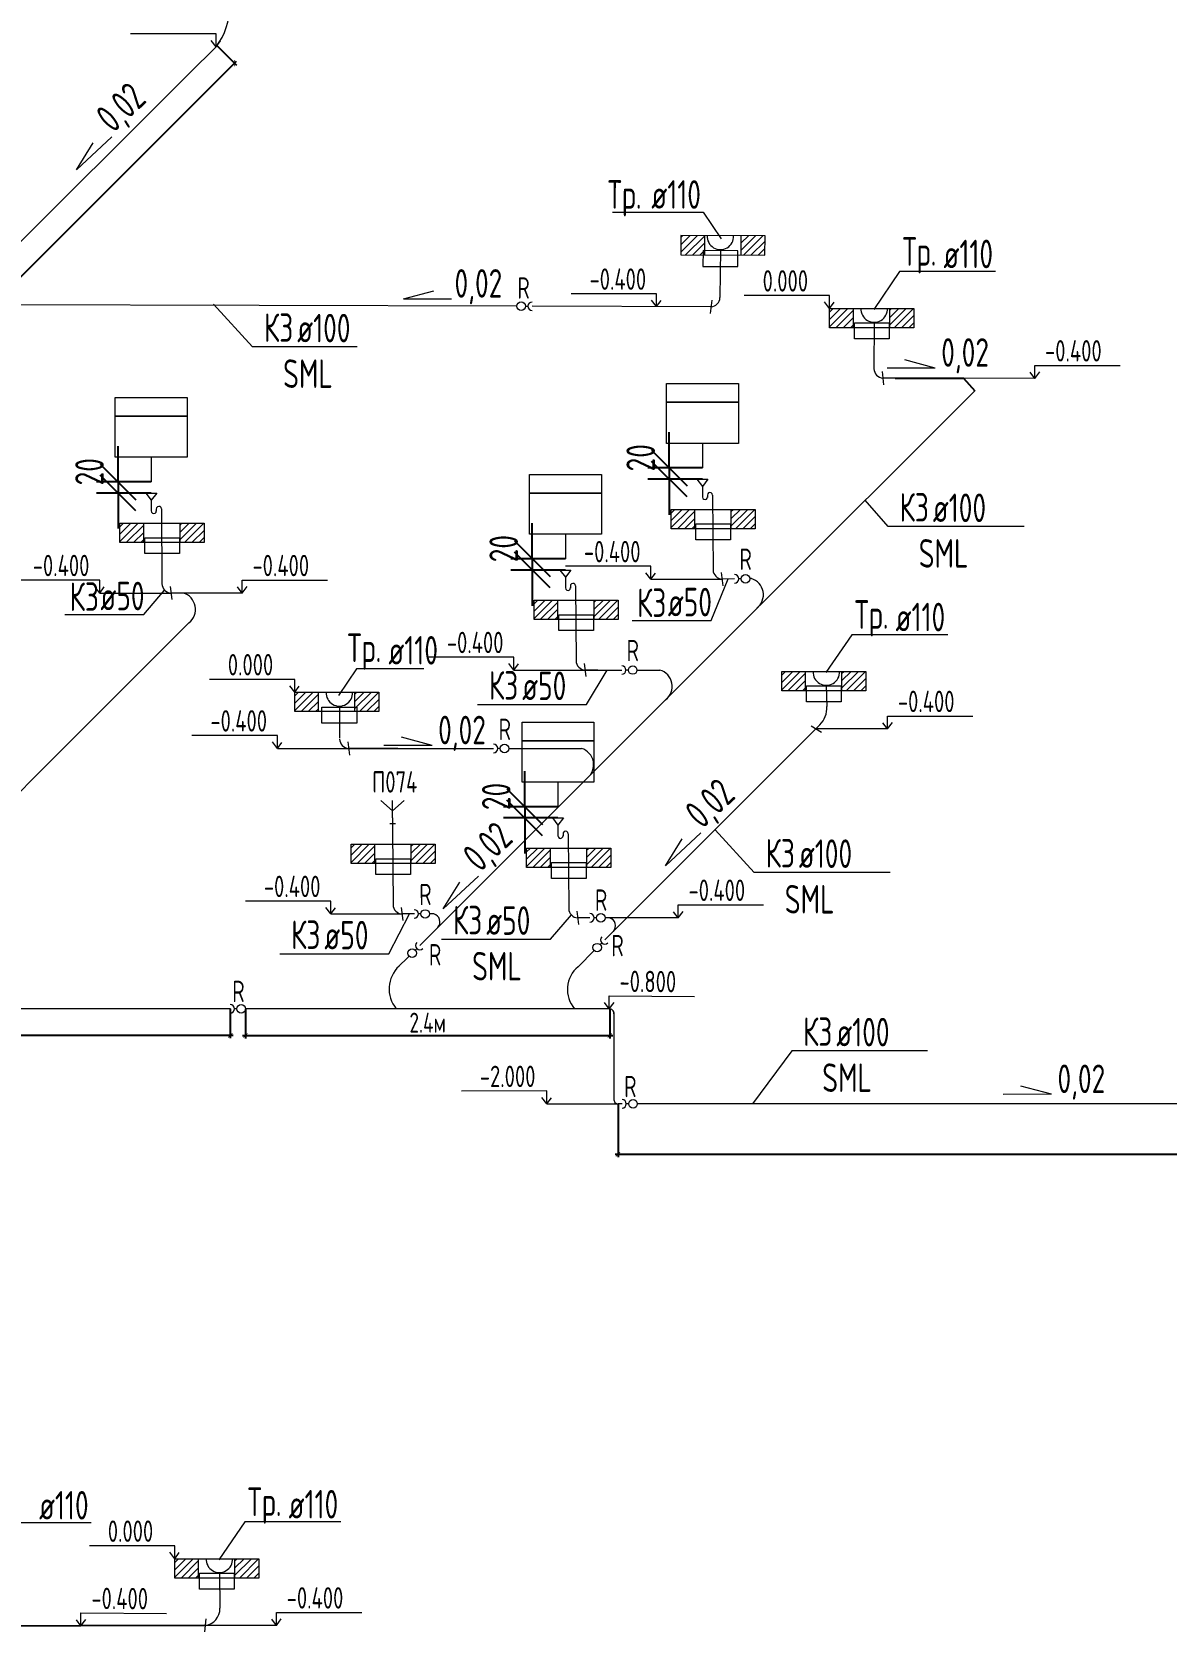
# Model space of a CAD drawing. Header units: millimetres. Extents: x -8689834 to 9419935, y -370377 to 166066.
# Drawn here: x -239537 to -231584, y -325474 to -314254 of the extents above; entities that cross this region are included whole.
import ezdxf

# ---------------------------------------------------------------- set-up
doc = ezdxf.new("R2010")
doc.units = ezdxf.units.MM
doc.header["$MEASUREMENT"] = 0
doc.layers.get('0').update_dxf_attribs({"color": 250, "lineweight": 9})
for name, color, linetype, lineweight in [('_ВК-Text К1', 7, 'Continuous', 30), ('_ВК-К3', 30, 'Continuous', 40), ('_ВК-переход на SML', 3, 'Continuous', 30), ('_Санпр', 7, 'Continuous', 30), ('_Сантехника', 7, 'Continuous', 30), ('ВК_канализация', 32, 'Continuous', 30), ('тх разм', 250, 'Continuous', 9)]:
    doc.layers.add(name, color=color, linetype=linetype, lineweight=lineweight)
for name, color, linetype in [('PDF __ВК-В1', 5, 'Continuous'), ('PDF __Сантехника', 7, 'Continuous'), ('АР_Кровля дорожки', 245, 'Continuous'), ('АР_Таблицы', 250, 'Continuous')]:
    doc.layers.add(name, color=color, linetype=linetype)
doc.layers.add('PDF __ВК-К1', color=7, linetype='Continuous', true_color=0xb80000)
doc.styles.add('ISOCPEUR', font='isocpeur.ttf', dxfattribs={"width": 0.7})
doc.styles.add('ГОСТ 2.304', font='isocpeur.ttf', dxfattribs={"width": 0.7})
doc.dimstyles.new('R_50', dxfattribs={"dimtxt": 140, "dimasz": 30, "dimexe": 20, "dimexo": 0, "dimgap": 20, "dimtad": 1, "dimdec": 0, "dimrnd": 5, "dimzin": 0, "dimdsep": 46, "dimtxsty": 'ISOCPEUR', "dimblk": 'ARCHTICK', "dimcen": 50, "dimdle": 20, "dimclrd": 256, "dimclre": 256, "dimclrt": 256, "dimadec": 0, "dimazin": 0, "dimtfac": 2, "dimtdec": 0, "dimtofl": 0, "dimtmove": 1, "dimatfit": 3, "dimfxl": 1, "dimtvp": 3, "dimtolj": 1, "dimtzin": 0, "dimarcsym": 0})
doc.dimstyles.new('СПДС', dxfattribs={"dimscale": 100, "dimtxt": 2.5, "dimasz": 2.5, "dimexe": 1.5, "dimexo": 0, "dimgap": 1, "dimtad": 1, "dimdec": 0, "dimrnd": 1, "dimtxsty": 'ГОСТ 2.304', "dimblk": 'OBLIQUE', "dimcen": 2.5, "dimdle": 1.5, "dimadec": 0, "dimazin": 2, "dimtfac": 0.75, "dimtdec": 0, "dimtmove": 1, "dimatfit": 3, "dimfxl": 1, "dimtolj": 1, "dimarcsym": 1})

# ---------------------------------------------------------------- blocks, each defined once
blk = doc.blocks.new('_Oblique')
at = {"color": 0, "linetype": 'ByBlock', "lineweight": -2}
blk.add_line((-0.5, -0.5), (0.5, 0.5), dxfattribs=at)
blk = doc.blocks.new('*D2114')
at = {"layer": 'тх разм', "color": 0, "lineweight": -2, "ltscale": 100, "transparency": 16777216}
for p, q in [((-236081, -319687), (-236081, -319437)), ((-235848, -319687), (-236231, -319687)), ((-236081, -319687), (-236081, -319765)), ((-235848, -319765), (-236231, -319765)), ((-236081, -319765), (-236081, -320015))]:
    blk.add_line(p, q, dxfattribs=at)
at = {"layer": 'тх разм', "color": 0, "lineweight": -2, "ltscale": 100, "transparency": 16777216, "xscale": 250, "yscale": 250, "zscale": 250}
for p, rotation in [((-236081, -319687), 270), ((-236081, -319765), 90)]:
    blk.add_blockref('_Oblique', p, dxfattribs=dict(at, rotation=rotation))
at = {"layer": 'тх разм', "color": 0, "lineweight": 13, "ltscale": 100, "transparency": 16777216, "insert": (-236281, -319615), "char_height": 250, "attachment_point": 5, "rotation": 90, "style": 'ГОСТ 2.304'}
blk.add_mtext('\\A1;{\\H0.8x;20}', dxfattribs=at)
blk = doc.blocks.new('*D2115')
at = {"layer": 'тх разм', "color": 0, "lineweight": -2, "ltscale": 100, "transparency": 16777216}
for p, q in [((-236029, -317948), (-236029, -317698)), ((-235796, -317948), (-236179, -317948)), ((-235796, -318027), (-236179, -318027)), ((-236029, -317948), (-236029, -318027)), ((-236029, -318027), (-236029, -318277))]:
    blk.add_line(p, q, dxfattribs=at)
at = {"layer": 'тх разм', "color": 0, "lineweight": -2, "ltscale": 100, "transparency": 16777216, "xscale": 250, "yscale": 250, "zscale": 250}
for p, rotation in [((-236029, -317948), 270), ((-236029, -318027), 90)]:
    blk.add_blockref('_Oblique', p, dxfattribs=dict(at, rotation=rotation))
at = {"layer": 'тх разм', "color": 0, "lineweight": 13, "ltscale": 100, "transparency": 16777216, "insert": (-236229, -317877), "char_height": 250, "attachment_point": 5, "rotation": 90, "style": 'ГОСТ 2.304'}
blk.add_mtext('\\A1;{\\H0.8x;20}', dxfattribs=at)
blk = doc.blocks.new('*D2116')
at = {"layer": 'тх разм', "color": 0, "lineweight": -2, "ltscale": 100, "transparency": 16777216}
for p, q in [((-235068, -317311), (-235068, -317061)), ((-234835, -317311), (-235218, -317311)), ((-235068, -317311), (-235068, -317390)), ((-234835, -317390), (-235218, -317390)), ((-235068, -317390), (-235068, -317640))]:
    blk.add_line(p, q, dxfattribs=at)
at = {"layer": 'тх разм', "color": 0, "lineweight": -2, "ltscale": 100, "transparency": 16777216, "xscale": 250, "yscale": 250, "zscale": 250}
for p, rotation in [((-235068, -317311), 270), ((-235068, -317390), 90)]:
    blk.add_blockref('_Oblique', p, dxfattribs=dict(at, rotation=rotation))
at = {"layer": 'тх разм', "color": 0, "lineweight": 13, "ltscale": 100, "transparency": 16777216, "insert": (-235268, -317240), "char_height": 250, "attachment_point": 5, "rotation": 90, "style": 'ГОСТ 2.304'}
blk.add_mtext('\\A1;{\\H0.8x;20}', dxfattribs=at)
blk = doc.blocks.new('*D2108')
at = {"layer": 'тх разм', "color": 0, "lineweight": -2, "ltscale": 100, "transparency": 16777216}
for p, q in [((-238934, -317409), (-238934, -317159)), ((-238701, -317409), (-239084, -317409)), ((-238701, -317487), (-239084, -317487)), ((-238934, -317409), (-238934, -317487)), ((-238934, -317487), (-238934, -317737))]:
    blk.add_line(p, q, dxfattribs=at)
at = {"layer": 'тх разм', "color": 0, "lineweight": -2, "ltscale": 100, "transparency": 16777216, "xscale": 250, "yscale": 250, "zscale": 250}
for p, rotation in [((-238934, -317409), 270), ((-238934, -317487), 90)]:
    blk.add_blockref('_Oblique', p, dxfattribs=dict(at, rotation=rotation))
at = {"layer": 'тх разм', "color": 0, "lineweight": 13, "ltscale": 100, "transparency": 16777216, "insert": (-239134, -317338), "char_height": 250, "attachment_point": 5, "rotation": 90, "style": 'ГОСТ 2.304'}
blk.add_mtext('\\A1;{\\H0.8x;20}', dxfattribs=at)
blk = doc.blocks.new('ревизия К3')
at = {"layer": 'ВК_канализация', "color": 30, "lineweight": 13, "ltscale": 500, "true_color": 0xf26722, "elevation": 171}
blk.add_lwpolyline([(-242952, -118249), (-242969, -118249)], dxfattribs=at)
at = {"layer": 'ВК_канализация', "color": 30, "lineweight": 13, "ltscale": 500, "true_color": 0xf26722}
blk.add_circle((-242922, -118249, 171), 30, dxfattribs=at)
blk.add_arc((-242999, -118249, 171), 30, 270, 90, dxfattribs=at)
blk = doc.blocks.new('_ArchTick')
at = {"color": 0, "linetype": 'ByBlock', "const_width": 0.15}
blk.add_lwpolyline([(-0.5, -0.5), (0.5, 0.5)], dxfattribs=at)
blk = doc.blocks.new('*D2143')
at = {"lineweight": -2, "ltscale": 100, "transparency": 16777216}
for p, q in [((-238240, -314350), (-238102, -314488)), ((-243038, -319390), (-238102, -314459)), ((-243148, -319252), (-243010, -319390))]:
    blk.add_line(p, q, dxfattribs=at)
at = {"lineweight": -2, "ltscale": 100, "transparency": 16777216, "xscale": 30, "yscale": 30, "zscale": 30}
for p, rotation in [((-238116, -314473), 44.96978540129457), ((-243024, -319376), 224.9697854012946)]:
    blk.add_blockref('_ArchTick', p, dxfattribs=dict(at, rotation=rotation))
at = {"ltscale": 100, "transparency": 16777216, "insert": (-240634, -316861), "char_height": 140, "attachment_point": 5, "rotation": 44.9698, "style": 'ISOCPEUR'}
blk.add_mtext('\\A1;7м', dxfattribs=at)
blk = doc.blocks.new('*D2145')
at = {"lineweight": -2, "ltscale": 100, "transparency": 16777216}
for p, q in [((-244750, -321104), (-244750, -321310)), ((-238147, -321104), (-238147, -321310)), ((-238127, -321290), (-244770, -321290))]:
    blk.add_line(p, q, dxfattribs=at)
at = {"lineweight": -2, "ltscale": 100, "transparency": 16777216, "xscale": 30, "yscale": 30, "zscale": 30, "rotation": 180}
blk.add_blockref('_ArchTick', (-244750, -321290), dxfattribs=at)
at = {"lineweight": -2, "ltscale": 100, "transparency": 16777216, "xscale": 30, "yscale": 30, "zscale": 30}
blk.add_blockref('_ArchTick', (-238147, -321290), dxfattribs=at)
at = {"ltscale": 100, "transparency": 16777216, "insert": (-241448, -321200), "char_height": 140, "attachment_point": 5, "style": 'ISOCPEUR'}
blk.add_mtext('\\A1;7.4м', dxfattribs=at)
blk = doc.blocks.new('*D2146')
at = {"lineweight": -2, "ltscale": 100, "transparency": 16777216}
for p, q in [((-238040, -321104), (-238040, -321311)), ((-235484, -321104), (-235484, -321311)), ((-238060, -321291), (-235464, -321291))]:
    blk.add_line(p, q, dxfattribs=at)
at = {"lineweight": -2, "ltscale": 100, "transparency": 16777216, "xscale": 30, "yscale": 30, "zscale": 30, "rotation": 180}
blk.add_blockref('_ArchTick', (-238040, -321291), dxfattribs=at)
at = {"lineweight": -2, "ltscale": 100, "transparency": 16777216, "xscale": 30, "yscale": 30, "zscale": 30}
blk.add_blockref('_ArchTick', (-235484, -321291), dxfattribs=at)
at = {"ltscale": 100, "transparency": 16777216, "insert": (-236762, -321201), "char_height": 140, "attachment_point": 5, "style": 'ISOCPEUR'}
blk.add_mtext('\\A1;2.4м', dxfattribs=at)
blk = doc.blocks.new('*D2147')
at = {"lineweight": -2, "ltscale": 100, "transparency": 16777216}
for p, q in [((-235427, -321771), (-235427, -322144)), ((-222793, -321771), (-222793, -322144)), ((-235447, -322124), (-222773, -322124))]:
    blk.add_line(p, q, dxfattribs=at)
at = {"lineweight": -2, "ltscale": 100, "transparency": 16777216, "xscale": 30, "yscale": 30, "zscale": 30, "rotation": 180}
blk.add_blockref('_ArchTick', (-235427, -322124), dxfattribs=at)
at = {"lineweight": -2, "ltscale": 100, "transparency": 16777216, "xscale": 30, "yscale": 30, "zscale": 30}
blk.add_blockref('_ArchTick', (-222793, -322124), dxfattribs=at)
at = {"ltscale": 100, "transparency": 16777216, "insert": (-229110, -322034), "char_height": 140, "attachment_point": 5, "style": 'ISOCPEUR'}
blk.add_mtext('\\A1;11.1м', dxfattribs=at)

msp = doc.modelspace()

# ---------------------------------------------------------------- hatches: boundary and pattern name
at = {"layer": '_ВК-К3', "lineweight": 13}
h = msp.add_hatch(dxfattribs=at)
h.set_pattern_fill('ANSI31', scale=11.388071, angle=180)
h.set_pattern_definition([(225, (-291998.305, -336045.988), (25.566948, -25.566948), [])])
h.paths.add_polyline_path([(-234396.3, -315819.5), (-234563, -315819), (-234562.6, -315683.4), (-234395.9, -315683.9)])
h.paths.add_polyline_path([(-234818.9, -315818.2), (-234986.2, -315817.8), (-234985.8, -315682.2), (-234818.5, -315682.7)])
h = msp.add_hatch(dxfattribs=at)
h.set_pattern_fill('ANSI31', scale=11.388071, angle=180)
h.set_pattern_definition([(225, (-287521.936, -336560.52), (25.566948, -25.566948), [])])
h.paths.add_polyline_path([(-233943.1, -316328.1), (-233776.4, -316328.1), (-233776.4, -316192.6), (-233943.1, -316192.6)])
h.paths.add_polyline_path([(-233520.5, -316328.1), (-233353.2, -316328.1), (-233353.2, -316192.6), (-233520.5, -316192.6)])
h = msp.add_hatch(dxfattribs=at)
h.set_pattern_fill('ANSI31', scale=11.388071, angle=180)
h.set_pattern_definition([(225, (-288633.71, -337969.54), (25.566948, -25.566948), [])])
h.paths.add_polyline_path([(-235054.9, -317737.2), (-234888.2, -317737.2), (-234888.2, -317601.6), (-235054.9, -317601.6)])
h.paths.add_polyline_path([(-234632.3, -317737.2), (-234465, -317737.2), (-234465, -317601.6), (-234632.3, -317601.6)])
h = msp.add_hatch(dxfattribs=at)
h.set_pattern_fill('ANSI31', scale=11.388071, angle=180)
h.set_pattern_definition([(225, (-292499.335, -338066.906), (25.566948, -25.566948), [])])
h.paths.add_polyline_path([(-238920.5, -317834.5), (-238753.8, -317834.5), (-238753.8, -317699), (-238920.5, -317699)])
h.paths.add_polyline_path([(-238497.9, -317834.5), (-238330.6, -317834.5), (-238330.6, -317699), (-238497.9, -317699)])
h = msp.add_hatch(dxfattribs=at)
h.set_pattern_fill('ANSI31', scale=11.388071, angle=180)
h.set_pattern_definition([(225, (-289594.883, -338606.63), (25.566948, -25.566948), [])])
h.paths.add_polyline_path([(-236016.1, -318374.3), (-235849.3, -318374.3), (-235849.3, -318238.7), (-236016.1, -318238.7)])
h.paths.add_polyline_path([(-235593.5, -318374.3), (-235426.1, -318374.3), (-235426.1, -318238.7), (-235593.5, -318238.7)])
h = msp.add_hatch(dxfattribs=at)
h.set_pattern_fill('ANSI31', scale=11.388071, angle=180)
h.set_pattern_definition([(225, (-287857.77, -339106.253), (25.566948, -25.566948), [])])
h.paths.add_polyline_path([(-234278.9, -318873.9), (-234112.2, -318873.9), (-234112.2, -318738.3), (-234278.9, -318738.3)])
h.paths.add_polyline_path([(-233856.4, -318873.9), (-233689, -318873.9), (-233689, -318738.3), (-233856.4, -318738.3)])
h = msp.add_hatch(dxfattribs=at)
h.set_pattern_fill('ANSI31', scale=11.388071, angle=180)
h.set_pattern_definition([(225, (-291273.157, -339252.157), (25.566948, -25.566948), [])])
h.paths.add_polyline_path([(-237694.3, -319019.8), (-237527.6, -319019.8), (-237527.6, -318884.2), (-237694.3, -318884.2)])
h.paths.add_polyline_path([(-237271.8, -319019.8), (-237104.4, -319019.8), (-237104.4, -318884.2), (-237271.8, -318884.2)])
h = msp.add_hatch(dxfattribs=at)
h.set_pattern_fill('ANSI31', scale=11.388071, angle=180)
h.set_pattern_definition([(225, (-290878.466, -340317.23), (25.566948, -25.566948), [])])
h.paths.add_polyline_path([(-237299.6, -320084.9), (-237132.9, -320084.9), (-237132.9, -319949.3), (-237299.6, -319949.3)])
h.paths.add_polyline_path([(-236877.1, -320084.9), (-236709.7, -320084.9), (-236709.7, -319949.3), (-236877.1, -319949.3)])
h = msp.add_hatch(dxfattribs=at)
h.set_pattern_fill('ANSI31', scale=11.388071, angle=180)
h.set_pattern_definition([(225, (-289646.65, -340344.74), (25.566948, -25.566948), [])])
h.paths.add_polyline_path([(-236067.8, -320112.4), (-235901.1, -320112.4), (-235901.1, -319976.8), (-236067.8, -319976.8)])
h.paths.add_polyline_path([(-235645.3, -320112.4), (-235477.9, -320112.4), (-235477.9, -319976.8), (-235645.3, -319976.8)])
h = msp.add_hatch(dxfattribs=at)
h.set_pattern_fill('ANSI31', scale=11.388071, angle=180)
h.set_pattern_definition([(225, (-292114.89, -345327.396), (25.566948, -25.566948), [])])
h.paths.add_polyline_path([(-238536.1, -325095), (-238369.4, -325095), (-238369.4, -324959.5), (-238536.1, -324959.5)])
h.paths.add_polyline_path([(-238113.5, -325095), (-237946.1, -325095), (-237946.1, -324959.5), (-238113.5, -324959.5)])

# ---------------------------------------------------------------- linework, layer by layer
at = {"color": 7, "ltscale": 500}
for points in [[(-238246.4, -314358.7), (-238246.4, -314268.2), (-238845.4, -314268.3)], [(-238246.4, -314358.7), (-238281.2, -314313.6)], [(-238246.4, -314358.7), (-238214.4, -314316.1)], [(-233943.1, -316192.6), (-233943.1, -316102.1), (-234542.1, -316102.2)], [(-233943.1, -316192.6), (-233977.9, -316147.5)], [(-233943.1, -316192.6), (-233911.1, -316149.9)], [(-232504.3, -316683), (-232504.3, -316592.5), (-231905.4, -316592.7)], [(-232504.3, -316683), (-232536.4, -316640.4)], [(-232504.3, -316683), (-232469.6, -316637.9)], [(-235196.7, -318091), (-235196.7, -318000.5), (-235795.6, -318000.6)], [(-235196.7, -318091), (-235231.4, -318046)], [(-235196.7, -318091), (-235164.6, -318048.4)], [(-239062.3, -318188.4), (-239062.3, -318097.9), (-239661.2, -318098)], [(-239306.5, -318338.7), (-238752.8, -318338.7), (-238606.9, -318168)], [(-239062.3, -318188.4), (-239097, -318143.3)], [(-239062.3, -318188.4), (-239030.2, -318145.7)], [(-238063.4, -318188.5), (-238095.4, -318145.8)], [(-238063.4, -318188.5), (-238063.4, -318098), (-237464.4, -318098.2)], [(-238063.4, -318188.5), (-238028.6, -318143.4)], [(-235326.8, -318381.1), (-234773.1, -318381.1), (-234655, -318089.7)], [(-236157.8, -318728.1), (-236157.8, -318637.6), (-236756.8, -318637.7)], [(-236412.2, -318970.5), (-235648.1, -318970.5), (-235502.1, -318728.1)], [(-236157.8, -318728.1), (-236192.6, -318683)], [(-236157.8, -318728.1), (-236125.8, -318685.5)], [(-237694.3, -318884.2), (-237694.3, -318793.7), (-238293.3, -318793.8)], [(-237694.3, -318884.2), (-237729.1, -318839.1)], [(-237694.3, -318884.2), (-237662.3, -318841.6)], [(-233536.5, -319141.3), (-233536.5, -319050.8), (-232937.5, -319051)], [(-233536.5, -319141.3), (-233568.5, -319098.7)], [(-233536.5, -319141.3), (-233501.7, -319096.3)], [(-237816.3, -319277.9), (-237816.3, -319187.4), (-238415.3, -319187.5)], [(-237816.3, -319277.9), (-237851.1, -319232.9)], [(-237816.3, -319277.9), (-237784.3, -319235.3)], [(-237441.4, -320438.7), (-237441.4, -320348.2), (-238040.4, -320348.3)], [(-237441.4, -320438.7), (-237476.2, -320393.6)], [(-237441.4, -320438.7), (-237409.4, -320396.1)], [(-235005, -320465.4), (-235004.9, -320374.9), (-234406, -320375.1)], [(-237799.7, -320718.9), (-237035.5, -320718.9), (-236889.7, -320438.6)], [(-236664.3, -320616.5), (-235900.2, -320616.5), (-235754.2, -320445.9)], [(-235005, -320465.4), (-235037, -320422.7)], [(-235005, -320465.4), (-234970.2, -320420.3)], [(-235489.7, -321103.5), (-235521.5, -321060.7)], [(-235489.7, -321103.5), (-235489.2, -321013), (-234890.2, -321016.7)], [(-235489.7, -321103.5), (-235454.7, -321058.7)], [(-235926.5, -321770.5), (-235926.5, -321680), (-236525.4, -321680.2)], [(-235926.5, -321770.5), (-235961.2, -321725.5)], [(-235926.5, -321770.5), (-235894.4, -321727.9)], [(-238536.1, -324959.5), (-238536.1, -324869), (-239135, -324869.1)], [(-238536.1, -324959.5), (-238570.8, -324914.4)], [(-238536.1, -324959.5), (-238504, -324916.8)], [(-239194.3, -325430.2), (-239193.8, -325339.7), (-238594.8, -325343.4)], [(-237823.3, -325427.3), (-237823.3, -325336.8), (-237224.3, -325337)], [(-239194.3, -325430.2), (-239226.1, -325387.4)], [(-239194.3, -325430.2), (-239159.3, -325385.4)], [(-237823.3, -325427.3), (-237855.3, -325384.6)], [(-237823.3, -325427.3), (-237788.5, -325382.2)]]:
    msp.add_lwpolyline(points, dxfattribs=at)
at = {"color": 7, "ltscale": 500, "elevation": -78.2}
for points in [[(-235157.3, -316180.4), (-235157.3, -316089.9), (-235756.3, -316090)], [(-235157.3, -316180.4), (-235192.1, -316135.3)], [(-235157.3, -316180.4), (-235125.3, -316137.8)]]:
    msp.add_lwpolyline(points, dxfattribs=at)
at = {"color": 18, "ltscale": 100, "true_color": 0x000000}
for points in [[(-232504.3, -316683), (-233003.8, -316682.9)], [(-235196.7, -318091), (-234697.2, -318091)], [(-239062.3, -318188.4), (-238562.8, -318188.4)], [(-238063.4, -318188.5), (-238562.8, -318188.4)], [(-236157.8, -318728.1), (-235658.4, -318728.1)], [(-233536.5, -319141.3), (-234035.9, -319141.3)], [(-237816.3, -319277.9), (-237316.9, -319277.9)], [(-237441.4, -320438.7), (-236942, -320438.7)], [(-235005, -320465.4), (-235504.4, -320465.3)], [(-235926.5, -321770.5), (-235427, -321770.5)], [(-237823.3, -325427.3), (-238322.7, -325427.2)]]:
    msp.add_lwpolyline(points, dxfattribs=at)
at = {"color": 30, "ltscale": 100, "true_color": 0xf26722}
msp.add_lwpolyline([(-235455.9, -321130.8), (-235455.9, -321744.3)], dxfattribs=at)
at = {"color": 30, "ltscale": 500, "true_color": 0xf26722}
for centre, radius, start, end in [((-238600.4, -314085.5), 447.1, 322.3421, 2.05487), ((-234526.8, -318201.1), 119.5, 308.24295, 73.40476), ((-238510.5, -318302.8), 119.5, 308.24295, 73.40476), ((-235166.9, -318842.8), 119.5, 308.24295, 73.40476), ((-235717.2, -319392.6), 119.5, 308.24295, 73.40476), ((-236733.8, -320494.4), 57.7, 317.18712, 75.23588), ((-235502, -320521.9), 57.7, 317.18712, 75.23588), ((-236815, -320964.5), 217.5, 132.64689, 219.72768), ((-235575.9, -320968.2), 206.6, 129.58992, 220.93663)]:
    msp.add_arc(centre, radius, start, end, dxfattribs=at)
at = {"color": 30, "ltscale": 100, "true_color": 0xf26722}
for centre, start, end in [((-235486.8, -321134.4), 353.29505, 95.39634), ((-235425.2, -321739.5), 171.18676, 273.28805)]:
    msp.add_arc(centre, 31.1, start, end, dxfattribs=at)
at = {"layer": '_ВК-Text К1', "color": 7, "lineweight": 13, "ltscale": 100}
for p, q in [((-239224.7, -315220), (-238978.2, -314989.5)), ((-239224.7, -315220), (-239108.4, -315032.3)), ((-236931.7, -316126.5), (-236718.6, -316068.7)), ((-236931.7, -316126.5), (-236594.3, -316126.3)), ((-233202.7, -316610.5), (-233415.9, -316553.1)), ((-233202.7, -316610.5), (-233540.2, -316610.9)), ((-236731.3, -319257.5), (-237068.8, -319258)), ((-236731.3, -319257.5), (-236944.5, -319200.1)), ((-235093.4, -320100.5), (-234846.9, -319870)), ((-235093.4, -320100.5), (-234977.1, -319912.8)), ((-236652.3, -320403.9), (-236405.9, -320173.4)), ((-236652.3, -320403.9), (-236536.1, -320216.2)), ((-232387.4, -321703.2), (-232600.6, -321645.8)), ((-232387.4, -321703.2), (-232724.8, -321703.7))]:
    msp.add_line(p, q, dxfattribs=at)
at = {"layer": '_ВК-К3', "color": 7, "lineweight": 13}
for p, q in [((-234818.5, -315817.8, -78.2), (-234818.5, -315682.2, -78.2)), ((-234563.6, -315819, -78.2), (-234563.2, -315683.4, -78.2)), ((-233776.3, -316328.1), (-233776.3, -316192.6)), ((-233520.6, -316328.1), (-233520.6, -316192.6)), ((-234888.1, -317737.2), (-234888.1, -317601.6)), ((-234632.4, -317737.2), (-234632.4, -317601.6)), ((-238753.7, -317834.5), (-238753.7, -317699)), ((-238498, -317834.5), (-238498, -317699)), ((-235849.2, -318374.3), (-235849.2, -318238.7)), ((-235593.6, -318374.3), (-235593.6, -318238.7)), ((-234111.6, -318873.9), (-234111.6, -318738.3)), ((-233856.5, -318873.9), (-233856.5, -318738.3)), ((-237527, -319019.8), (-237527, -318884.2)), ((-237272.2, -319019.3), (-237271.8, -318883.7)), ((-237132.8, -320084.9), (-237132.8, -319949.3)), ((-236877.2, -320084.9), (-236877.2, -319949.3)), ((-235901, -320112.4), (-235901, -319976.8)), ((-235645.3, -320112.4), (-235645.3, -319976.8)), ((-238368.3, -325094.5), (-238368.7, -324959)), ((-238113.6, -325095), (-238113.6, -324959.5))]:
    msp.add_line(p, q, dxfattribs=at)
at = {"layer": '_ВК-К3', "color": 30, "lineweight": 13, "ltscale": 100, "true_color": 0xf26722}
for p, q in [((-234709, -315780.1, -78.2), (-234711.8, -316116.7, -78.2)), ((-233630.3, -316289.7), (-233632.2, -316616.2)), ((-233482.9, -316681.1), (-233569.4, -316681.2)), ((-234610.5, -318088.2), (-234697.2, -318091)), ((-234490.7, -318087.1), (-234502.4, -318087.4)), ((-238476.4, -318188.3), (-238562.8, -318188.4)), ((-235571.9, -318728), (-235658.4, -318728.1)), ((-233966.1, -318835.4), (-233962.1, -318985.1)), ((-237381.5, -318981.3), (-237381.5, -319205.2)), ((-236970.9, -319277.4), (-237316.9, -319277.9)), ((-236855.5, -320438.6), (-236942, -320438.7)), ((-236719.1, -320438.5), (-236748.8, -320438.6)), ((-235623.7, -320466.1), (-235710.2, -320466.2)), ((-235487.2, -320466), (-235516.9, -320466.1)), ((-238223.2, -325056.6), (-238219.3, -325306.8))]:
    msp.add_line(p, q, dxfattribs=at)
at = {"layer": '_ВК-К3', "color": 30, "lineweight": 13, "true_color": 0xf26722}
for p, q in [((-234769, -316135.2, -78.2), (-234780.5, -316227.8, -78.2)), ((-233575, -316634.9), (-233563.8, -316727.5)), ((-234835.1, -317138.9), (-234835.1, -317311.4)), ((-238700.7, -317236.2), (-238700.7, -317408.7)), ((-234835.1, -317440.9), (-234835.1, -317515.6)), ((-238700.7, -317538.3), (-238700.7, -317613)), ((-238665.3, -317598.5), (-238665.3, -317614.8)), ((-238629.8, -317598.4), (-238625.7, -318123.3)), ((-234799.7, -317501.1), (-234799.7, -317517.4)), ((-234764.1, -317501), (-234760.1, -318026)), ((-235796.3, -317776), (-235796.3, -317948.5)), ((-234702.8, -318044.7), (-234691.6, -318137.4)), ((-238568.5, -318142), (-238557.2, -318234.7)), ((-235796.3, -318078), (-235796.3, -318152.7)), ((-235760.8, -318138.2), (-235760.8, -318154.5)), ((-235725.3, -318138.1), (-235721.2, -318663.1)), ((-235664, -318681.8), (-235652.8, -318774.4)), ((-234071.6, -319118.5), (-234000.2, -319164)), ((-237322.5, -319231.6), (-237311.3, -319324.3)), ((-235848, -319514.1), (-235848, -319686.6)), ((-237008.9, -319848.7), (-237004.8, -320373.7)), ((-235848, -319816.1), (-235848, -319890.8)), ((-235812.6, -319876.3), (-235812.6, -319892.6)), ((-235777.1, -319876.2), (-235773, -320401.2)), ((-236947.6, -320392.4), (-236936.4, -320485)), ((-235715.8, -320419.9), (-235704.5, -320512.6)), ((-238317.1, -325380.9), (-238328.4, -325473.5))]:
    msp.add_line(p, q, dxfattribs=at)
at = {"layer": '_ВК-К3', "color": 7, "lineweight": 13, "elevation": -78.2}
msp.add_lwpolyline([(-234986.2, -315817.8), (-234396.3, -315819.5), (-234395.9, -315683.9), (-234985.8, -315682.2)], close=True, dxfattribs=at)
at = {"layer": '_ВК-К3', "color": 7, "lineweight": 13}
for points in [[(-233353.2, -316328.1), (-233943.1, -316328.1), (-233943.1, -316192.6), (-233353.2, -316192.6)], [(-234465, -317737.2), (-235054.9, -317737.2), (-235054.9, -317601.6), (-234465, -317601.6)], [(-238330.6, -317834.5), (-238920.5, -317834.5), (-238920.5, -317699), (-238330.6, -317699)], [(-235426.1, -318374.3), (-236016.1, -318374.3), (-236016.1, -318238.7), (-235426.1, -318238.7)], [(-233689, -318873.9), (-234278.9, -318873.9), (-234278.9, -318738.3), (-233689, -318738.3)], [(-237104.4, -319019.8), (-237694.3, -319019.8), (-237694.3, -318884.2), (-237104.4, -318884.2)], [(-236709.7, -320084.9), (-237299.6, -320084.9), (-237299.6, -319949.3), (-236709.7, -319949.3)], [(-235477.9, -320112.4), (-236067.8, -320112.4), (-236067.8, -319976.8), (-235477.9, -319976.8)], [(-237946.1, -325095), (-238536.1, -325095), (-238536.1, -324959.5), (-237946.1, -324959.5)]]:
    msp.add_lwpolyline(points, close=True, dxfattribs=at)
at = {"layer": '_ВК-К3', "color": 30, "lineweight": 13, "ltscale": 100, "true_color": 0xf26722}
for centre, radius, start, end in [((-234778.9, -316114.5, -78.2), 67.2, 273.4913, 358.14482), ((-233565.1, -316614.2), 67.2, 181.68819, 266.34172), ((-234692.9, -318024), 67.2, 181.68819, 266.34172), ((-238558.6, -318121.4), 67.2, 181.68819, 266.34172), ((-235654.1, -318661.1), 67.2, 181.68819, 266.34172), ((-234131.8, -318993.1), 169.8, 315.63518, 2.70213), ((-237312.6, -319210.9), 67.2, 181.68819, 266.34172), ((-236937.7, -320371.7), 67.2, 181.68819, 266.34172), ((-235705.9, -320399.2), 67.2, 181.68819, 266.34172), ((-238336.7, -325310.6), 117.5, 276.84113, 1.81668)]:
    msp.add_arc(centre, radius, start, end, dxfattribs=at)
at = {"layer": '_ВК-К3', "color": 30, "lineweight": 13, "true_color": 0xf26722}
for centre, start, end in [((-234781.9, -317501.1), 0.26761, 185.94205), ((-238683, -317612.9), 180.26761, 5.94205), ((-238647.5, -317598.5), 0.26761, 185.94205), ((-234817.3, -317515.6), 180.26761, 5.94205), ((-235778.5, -318152.6), 180.26761, 5.94205), ((-235743.1, -318138.2), 0.26761, 185.94205), ((-235830.3, -319890.8), 180.26761, 5.94205), ((-235794.8, -319876.3), 0.26761, 185.94205)]:
    msp.add_arc(centre, 17.8, start, end, dxfattribs=at)
at = {"layer": '_ВК-переход на SML', "lineweight": 13, "elevation": -78.2}
msp.add_lwpolyline([(-234587.2, -315788), (-234830.9, -315787.3), (-234831.2, -315898.6), (-234587.6, -315899.3)], close=True, dxfattribs=at)
at = {"layer": '_ВК-переход на SML', "lineweight": 13}
for points in [[(-233769.3, -316294.4), (-233525.6, -316294.4), (-233525.6, -316405.7), (-233769.3, -316405.7)], [(-234881, -317703.4), (-234637.4, -317703.4), (-234637.4, -317814.7), (-234881, -317814.7)], [(-238746.7, -317800.8), (-238503, -317800.8), (-238503, -317912.1), (-238746.7, -317912.1)], [(-235842.2, -318340.5), (-235598.6, -318340.5), (-235598.6, -318451.8), (-235842.2, -318451.8)], [(-234105.1, -318840.1), (-233861.5, -318840.1), (-233861.5, -318951.4), (-234105.1, -318951.4)], [(-237503.3, -318988.9), (-237259.7, -318988.9), (-237259.7, -319100.2), (-237503.3, -319100.2)], [(-237125.8, -320051.1), (-236882.2, -320051.1), (-236882.2, -320162.4), (-237125.8, -320162.4)], [(-235894, -320078.6), (-235650.3, -320078.6), (-235650.3, -320189.9), (-235894, -320189.9)], [(-238362.2, -325061.2), (-238118.6, -325061.2), (-238118.6, -325172.6), (-238362.2, -325172.6)]]:
    msp.add_lwpolyline(points, close=True, dxfattribs=at)
at = {"layer": '_Санпр', "lineweight": 13}
for p, q in [((-238739.7, -317487.2), (-238661.7, -317487.2)), ((-238739.7, -317487.2), (-238700.7, -317538.3)), ((-238661.7, -317487.2), (-238700.7, -317538.3)), ((-234874.1, -317389.8), (-234796.1, -317389.8)), ((-234874.1, -317389.8), (-234835.1, -317440.9)), ((-234796.1, -317389.8), (-234835.1, -317440.9)), ((-235835.3, -318026.9), (-235757.3, -318026.9)), ((-235835.3, -318026.9), (-235796.3, -318078)), ((-235757.3, -318026.9), (-235796.3, -318078)), ((-235887.1, -319765), (-235809, -319765)), ((-235887.1, -319765), (-235848, -319816.1)), ((-235809, -319765), (-235848, -319816.1))]:
    msp.add_line(p, q, dxfattribs=at)
at = {"layer": '_Сантехника', "lineweight": 13}
for points in [[(-238953, -316817.1), (-238448.5, -316817.1), (-238448.5, -316947.4), (-238953, -316947.4)], [(-235087.3, -316719.7), (-234582.9, -316719.7), (-234582.9, -316850), (-235087.3, -316850)], [(-235087.3, -316850), (-234582.9, -316850), (-234582.9, -317138.9), (-235087.3, -317138.9)], [(-238953, -316947.4), (-238448.5, -316947.4), (-238448.5, -317236.2), (-238953, -317236.2)], [(-236048.5, -317356.8), (-235544, -317356.8), (-235544, -317487.1), (-236048.5, -317487.1)], [(-236048.5, -317487.1), (-235544, -317487.1), (-235544, -317776), (-236048.5, -317776)], [(-236100.3, -319094.9), (-235595.8, -319094.9), (-235595.8, -319225.2), (-236100.3, -319225.2)], [(-236100.3, -319225.2), (-235595.8, -319225.2), (-235595.8, -319514.1), (-236100.3, -319514.1)]]:
    msp.add_lwpolyline(points, close=True, dxfattribs=at)
for centre, start, end in [((-234708.8, -315687.2, -78.2), 177.26564, 2.40039), ((-233630.3, -316196.7), 177.43263, 2.56737), ((-233966.1, -318742.5), 177.43263, 2.56737), ((-237381.5, -318888.4), 177.43263, 2.56737), ((-238223.2, -324963.6), 177.43263, 2.56737)]:
    msp.add_arc(centre, 93, start, end, dxfattribs=at)
at = {"layer": 'PDF __ВК-В1', "color": 30, "lineweight": 13, "true_color": 0xf26722}
msp.add_lwpolyline([(-237008.9, -319715.3), (-237008.9, -319644.2)], dxfattribs=at)
at = {"layer": 'PDF __ВК-К1', "color": 30, "lineweight": 13, "true_color": 0xf26722}
for points in [[(-237028.2, -319804.3), (-236987.6, -319804.3)], [(-237008.9, -319765.6), (-237008.9, -319848.7)]]:
    msp.add_lwpolyline(points, dxfattribs=at)
at = {"layer": 'PDF __Сантехника', "lineweight": 13}
for points in [[(-237008.9, -319765.6), (-237008.9, -319715.3), (-237090.1, -319643.8)], [(-236925.8, -319643.8), (-237008.9, -319715.3)]]:
    msp.add_lwpolyline(points, dxfattribs=at)
at = {"layer": 'АР_Кровля дорожки', "color": 30, "lineweight": 13, "ltscale": 500, "true_color": 0xf26722}
for points in [[(-238432.5, -314543.9), (-238246.4, -314358.7), (-238246.4, -314358.7)], [(-239781.7, -315886.5), (-238432.5, -314543.9)]]:
    msp.add_lwpolyline(points, dxfattribs=at)
at = {"layer": 'АР_Кровля дорожки', "color": 30, "ltscale": 500, "true_color": 0xf26722}
for points in [[(-233482.9, -316681.1), (-233003.8, -316682.9), (-232923.8, -316769.6)], [(-238322.7, -325427.2), (-240065.9, -325433.3)]]:
    msp.add_lwpolyline(points, dxfattribs=at)
at = {"layer": 'ВК_канализация', "color": 18, "lineweight": 13, "ltscale": 500, "true_color": 0x000000, "elevation": -78.2}
msp.add_lwpolyline([(-235465.6, -315518.7), (-234828.7, -315518.7), (-234702.4, -315704.8)], dxfattribs=at)
at = {"layer": 'ВК_канализация', "color": 18, "lineweight": 13, "ltscale": 500, "true_color": 0x000000}
for points in [[(-232778.7, -315934.9), (-233452, -315934.9), (-233633.1, -316200.3)], [(-237255.4, -316461.9), (-237990, -316461.9), (-238265, -316162.5)], [(-232579.5, -317722), (-233532.1, -317722), (-233692.4, -317537.4)], [(-233114.5, -318480.6), (-233787.8, -318480.6), (-233969, -318746.1)], [(-236789.8, -318720.2), (-237261.1, -318720.2), (-237387.9, -318906)], [(-233518.9, -320147.4), (-234471.5, -320147.4), (-234746.5, -319848)], [(-233256.3, -321398.5), (-234208.9, -321398.5), (-234483.9, -321770.5)], [(-239122.1, -324709), (-239795.4, -324709), (-239976.6, -324974.4)], [(-237371.6, -324701.8), (-238044.9, -324701.8), (-238226.1, -324967.2)]]:
    msp.add_lwpolyline(points, dxfattribs=at)
at = {"layer": 'ВК_канализация', "color": 30, "lineweight": 13, "ltscale": 500, "true_color": 0xf26722, "elevation": -78.2}
for points in [[(-236136.1, -316177.6), (-239750.6, -316167.2), (-239750.6, -316167.2)], [(-236076.1, -316177.6), (-236059.4, -316177.6)], [(-234774.8, -316181.5), (-236029.4, -316177.8)]]:
    msp.add_lwpolyline(points, dxfattribs=at)
at = {"layer": 'ВК_канализация', "color": 30, "lineweight": 13, "ltscale": 500, "true_color": 0xf26722}
for points in [[(-232923.8, -316769.6), (-234434.1, -318278.4)], [(-238436.5, -318396.7), (-240727.6, -320687.8)], [(-234442.3, -318285.6), (-236817.1, -320659.3)], [(-235658.4, -318728.1), (-235400.8, -318728.2)], [(-235294, -318728.2), (-235132.7, -318728.2)], [(-234010.4, -319111.9), (-235519, -320620.6)], [(-237316.9, -319277.9), (-236300.1, -319278.4)], [(-236192.4, -319278), (-235683.1, -319278.1), (-235683.1, -319278.1)], [(-236892.6, -320734.8), (-236975, -320817.2)], [(-236850.2, -320692.4), (-236838.3, -320680.5)], [(-235594.5, -320696), (-235707.5, -320809), (-235707.5, -320809)], [(-235552.1, -320653.6), (-235540.3, -320641.8)], [(-238144.7, -321103.5), (-244139.2, -321103.5)], [(-238100.5, -321103.5), (-238117.2, -321103.5)], [(-235483.9, -321103.5), (-238040.5, -321103.5)], [(-235398.7, -321770.6), (-235427, -321770.5)], [(-235351.9, -321770.6), (-235368.7, -321770.6)], [(-230730, -321770.5), (-235291.9, -321770.5)]]:
    msp.add_lwpolyline(points, dxfattribs=at)
for centre in [(-236106.1, -316177.4, -78.2), (-236871.4, -320713.6), (-235573.3, -320674.8), (-238070.5, -321103.5), (-235321.9, -321770.6)]:
    msp.add_circle(centre, 30, dxfattribs=at)
for centre, start, end in [((-236029.4, -316177.8, -78.2), 89.76835, 269.76835), ((-236817.1, -320659.3), 135, 315), ((-235519, -320620.6), 135, 315), ((-238147.2, -321103.5), 270, 90), ((-235398.7, -321770.6), 270, 90)]:
    msp.add_arc(centre, 30, start, end, dxfattribs=at)

# ---------------------------------------------------------------- block references
at = {"color": 18, "true_color": 0x000000}
for p in [(8389.4, -199839.3, -171.1), (7597.8, -200479.4, -171.1), (6699.4, -201029.5, -171.1), (6143, -202189.8, -171.1), (7374.8, -202217.3, -171.1)]:
    msp.add_blockref('ревизия К3', p, dxfattribs=at)

# ---------------------------------------------------------------- texts
at = {"layer": 'АР_Таблицы', "lineweight": 13, "ltscale": 100, "insert": (-237152, -319512.7), "char_height": 150, "width": 3718.698, "attachment_point": 4, "style": 'ISOCPEUR'}
msp.add_mtext('П074', dxfattribs=at)
at = {"layer": 'ВК_канализация', "color": 18, "ltscale": 100, "true_color": 0x000000, "style": 'ISOCPEUR'}
for s, insert, char_height, width, attachment_point, rotation in [('0,02', (-239021.9, -314912.9), 200, 5891.51, 4, 43.05821), ('Тр.', (-235261.3, -315421.2, -78.2), 200, 5891.51, 6, 359.83301), ('\\pxi-1,l1,t1,5;ø110', (-234845.3, -315394.4, -78.2), 200, 7500, 6, 359.83301), ('\\pxi-1,l1,t1,5;-0.400', (-235626.9, -315987.5, -78.2), 150, 7500, 4, 0.04194), ('\\pxi-1,l1,t1,5;0.000', (-234412.7, -315999.7), 150, 7500, 4, 0.04194), ('\\pxi-1,l1,t1,5;-0.400', (-232034.7, -316490.2), 150, 7500, 6, 359.94981), ('\\pxi-1,l1,t1,5;-0.400', (-235666.3, -317898.1), 150, 7500, 4, 0.04194), ('\\pxi-1,l1,t1,5;-0.400', (-239531.9, -317995.5), 150, 7500, 4, 0.04194), ('\\pxi-1,l1,t1,5;-0.400', (-237593.7, -317995.6), 150, 7500, 6, 359.94981), ('\\pxi-1,l1,t1,5;-0.400', (-236627.5, -318535.2), 150, 7500, 4, 0.04194), ('\\pxi-1,l1,t1,5;0.000', (-238164, -318691.3), 150, 7500, 4, 0.04194), ('\\pxi-1,l1,t1,5;-0.400', (-233066.8, -318948.5), 150, 7500, 6, 359.94981), ('\\pxi-1,l1,t1,5;-0.400', (-238286, -319085), 150, 7500, 4, 0.04194), ('0,02', (-234890.6, -319793.4), 200, 5891.51, 4, 43.05821), ('0,02', (-236449.5, -320096.8), 200, 5891.51, 4, 43.05821), ('\\pxi-1,l1,t1,5;-0.400', (-237911.1, -320245.8), 150, 7500, 4, 0.04194), ('\\pxi-1,l1,t1,5;-0.400', (-234535.3, -320272.6), 150, 7500, 6, 359.94981), ('-0.800', (-235018.9, -320913.4), 150, 7500, 6, 359.61889), ('\\pxi-1,l1,t1,5;-2.000', (-236396.1, -321577.7), 150, 7500, 4, 0.04194), ('\\pxi-1,l1,t1,5;0.000', (-239005.7, -324766.6), 150, 7500, 4, 0.04194), ('-0.400', (-238723.5, -325240.1), 150, 7500, 6, 359.61889), ('\\pxi-1,l1,t1,5;-0.400', (-237353.6, -325234.5), 150, 7500, 6, 359.94981)]:
    msp.add_mtext(s, dxfattribs=dict(at, insert=insert, char_height=char_height, width=width, attachment_point=attachment_point, rotation=rotation))
at = {"layer": 'ВК_канализация', "color": 18, "ltscale": 100, "true_color": 0x000000, "char_height": 200, "attachment_point": 4, "style": 'ISOCPEUR'}
for s, insert, width in [('Тр.', (-233431.9, -315820.2), 5891.51), ('\\pxi-1,l1,t1,5;ø110', (-233144.4, -315810.9), 7500), ('0,02', (-236573.9, -316040.5), 5891.51), ('К3', (-237910.4, -316327.5), 5891.51), ('\\pxi-1,l1,t1,5;ø100', (-237677.2, -316330.6), 7500), ('0,02', (-233160.3, -316525.1), 5891.51), ('SML', (-237775.6, -316650.2), 5891.51), ('К3', (-233452.5, -317587.6), 5891.51), ('\\pxi-1,l1,t1,5;ø100', (-233219.3, -317590.7), 7500), ('SML', (-233317.7, -317910.3), 5891.51), ('К3', (-239273.5, -318214.1), 5891.51), ('\\pxi-1,l1,t1,5;ø50', (-239057.5, -318209.4), 7500), ('К3', (-235293.8, -318256.5), 5891.51), ('\\pxi-1,l1,t1,5;ø50', (-235077.8, -318251.8), 7500), ('Тр.', (-233767.7, -318366), 5891.51), ('\\pxi-1,l1,t1,5;ø110', (-233480.2, -318356.7), 7500), ('Тр.', (-237325.1, -318599.3), 5891.51), ('\\pxi-1,l1,t1,5;ø110', (-237037.6, -318590), 7500), ('К3', (-236332.6, -318836), 5891.51), ('\\pxi-1,l1,t1,5;ø50', (-236099.4, -318839.2), 7500), ('0,02', (-236688.9, -319172.2), 5891.51), ('К3', (-234391.9, -320012.9), 5891.51), ('\\pxi-1,l1,t1,5;ø100', (-234158.7, -320016.1), 7500), ('SML', (-234257.1, -320335.6), 5891.51), ('К3', (-236584.7, -320482), 5891.51), ('\\pxi-1,l1,t1,5;ø50', (-236351.5, -320485.2), 7500), ('К3', (-237720.1, -320584.4), 5891.51), ('\\pxi-1,l1,t1,5;ø50', (-237486.9, -320587.5), 7500), ('SML', (-236450, -320804.8), 5891.51), ('К3', (-234129.3, -321264), 5891.51), ('\\pxi-1,l1,t1,5;ø100', (-233896.1, -321267.1), 7500), ('SML', (-233994.5, -321586.7), 5891.51), ('0,02', (-232344.9, -321617.9), 5891.51), ('\\pxi-1,l1,t1,5;ø110', (-239487.8, -324585), 7500), ('Тр.', (-238024.9, -324587.1), 5891.51), ('\\pxi-1,l1,t1,5;ø110', (-237737.3, -324577.8), 7500)]:
    msp.add_mtext(s, dxfattribs=dict(at, insert=insert, width=width))
at = {"layer": 'ВК_канализация', "color": 7, "ltscale": 100, "char_height": 150, "width": 7500, "attachment_point": 4, "rotation": 0.04194, "style": 'ISOCPEUR'}
for insert in [(-236133, -316049.5, -78.2), (-234575.3, -317951.4), (-235366.9, -318591.5), (-236264.3, -319144.1), (-236821.3, -320302), (-235589.1, -320341.6), (-235473.8, -320660.5), (-236753.4, -320724.8), (-238132.6, -320981.6), (-235384.1, -321648.6)]:
    msp.add_mtext('\\pxi-1,l1,t1,5;R', dxfattribs=dict(at, insert=insert))

# ---------------------------------------------------------------- dimensions: what is measured, and where the dimension line sits
at = {"color": 18, "ltscale": 100, "true_color": 0x000000}
dim = msp.add_aligned_dim(p1=(-243147.6, -319252.4), p2=(-238239.6, -314349.7), distance=-174.9, text='7м', dimstyle='R_50', override={"dimpost": '\\X'}, dxfattribs=at)
dim.commit()
dim.dimension.update_dxf_attribs({"geometry": '*D2143', "text_midpoint": (-240633.6, -316861.1)})
for base, p1, p2, text, picture, middle in [((-244749.8, -321290), (-238147.2, -321103.5), (-244749.8, -321103.5), '7.4м', '*D2145', (-241448.5, -321200)), ((-235483.9, -321290.6), (-238040.5, -321103.5), (-235483.9, -321103.5), '2.4м', '*D2146', (-236762.2, -321200.6)), ((-222793.4, -322123.6), (-235427, -321770.5), (-222793.4, -321770.5), '11.1м', '*D2147', (-229110.2, -322033.6))]:
    dim = msp.add_linear_dim(base=base, p1=p1, p2=p2, text=text, dimstyle='R_50', override={"dimpost": '\\X'}, dxfattribs=at)
    dim.commit()
    dim.dimension.update_dxf_attribs({"geometry": picture, "text_midpoint": middle})
at = {"layer": 'тх разм', "color": 7, "lineweight": 13, "ltscale": 100}
for base, p1, p2, picture, middle in [((-238933.7, -317487.2), (-238700.7, -317408.7), (-238700.7, -317487.2), '*D2108', (-238933.7, -317337.5)), ((-235068.1, -317389.8), (-234835.1, -317311.4), (-234835.1, -317389.8), '*D2116', (-235068.1, -317240.2)), ((-236029.2, -318026.9), (-235796.3, -317948.5), (-235796.3, -318026.9), '*D2115', (-236029.2, -317877.3)), ((-236081, -319765), (-235848, -319686.6), (-235848, -319765), '*D2114', (-236081, -319615.4))]:
    dim = msp.add_linear_dim(base=base, p1=p1, p2=p2, angle=90, text='{\\H0.8x;20}', dimstyle='СПДС', override={"dimtfill": 0}, dxfattribs=at)
    dim.commit()
    dim.dimension.update_dxf_attribs({"geometry": picture, "text_midpoint": middle, "dimtype": 160})

doc.saveas('drawing.dxf')
